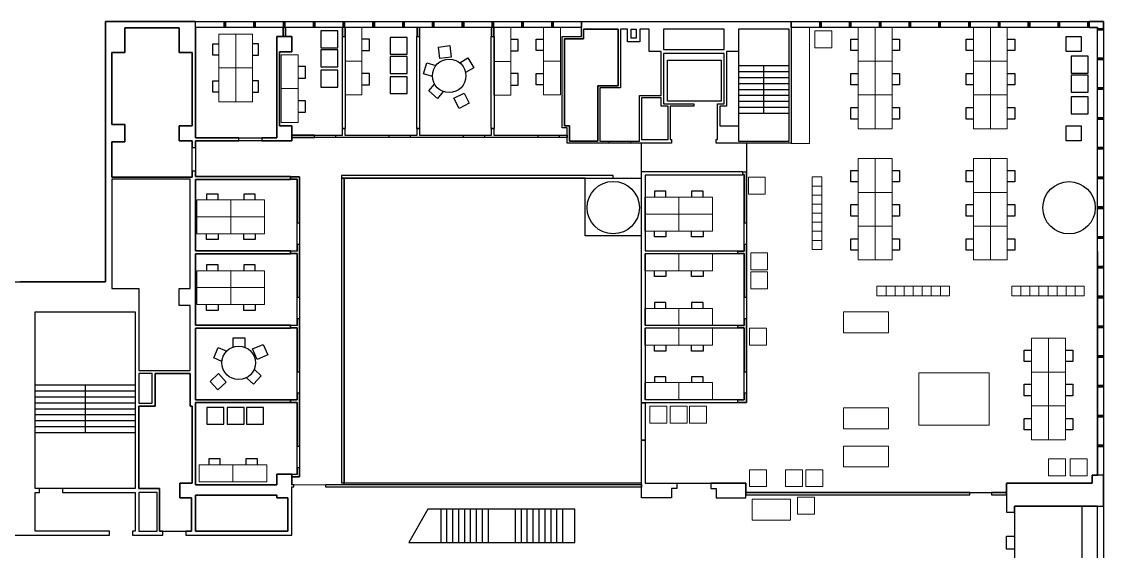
# Model space of a CAD drawing. Header units: centimetres. Extents: x -199 to 9291, y 3836 to 9745.
# Drawn here: x 4863 to 9291, y 7575 to 9745 of the extents above; entities that cross this region are included whole.
import ezdxf

# ---------------------------------------------------------------- set-up
doc = ezdxf.new("R2010")
doc.units = ezdxf.units.CM
doc.header["$MEASUREMENT"] = 0
for name, color, linetype in [('0_Void', 7, 'Continuous'), ('E14-333', 2, 'Continuous'), ('E14-333A', 2, 'Continuous'), ('E14-333B', 2, 'Continuous'), ('E14-374', 2, 'Continuous'), ('E14-374A', 2, 'Continuous'), ('E14-374B', 2, 'Continuous'), ('E14-374H', 2, 'Continuous'), ('E14-374K', 2, 'Continuous'), ('E14-374L', 2, 'Continuous'), ('E14-374N', 2, 'Continuous'), ('Elevators_Secondary', 192, 'Continuous'), ('Floor', 3, 'Continuous'), ('Furniture', 2, 'Continuous'), ('Offices', 1, 'Continuous'), ('Stairs', 5, 'Continuous'), ('Walls', 6, 'Continuous')]:
    doc.layers.add(name, color=color, linetype=linetype)
doc.layers.add('Chair', color=142, linetype='Continuous', true_color=0x2aacd4)

msp = doc.modelspace()

# ---------------------------------------------------------------- linework, layer by layer
at = {"layer": '0_Void'}
for points in [[(5561.4, 9257), (5508.6, 9257), (5508.6, 9317.9), (5561.4, 9317.9), (5561.4, 9617.8), (5508.6, 9617.8), (5508.6, 9719.4), (5285.1, 9719.4), (5285.1, 9617.8), (5232.3, 9617.8), (5232.3, 9322.8), (5285.1, 9322.8), (5285.1, 9252.1), (5232.3, 9252.1), (5232.3, 9108.2), (5561.4, 9108.2), (5561.4, 9132.6), (5561.4, 9228.5)], [(7304.9, 9713.7), (7163.5, 9713.7), (7163.5, 9674.7), (7084.6, 9674.7), (7084.6, 9317.9), (7105, 9317.9), (7105, 9255.3), (7221.2, 9255.3), (7221.2, 9482.1), (7304.9, 9482.1)], [(7391.9, 9441.5), (7481.3, 9441.5), (7481.3, 9622.7), (7431.7, 9622.7), (7431.7, 9713.7), (7393.5, 9713.7), (7393.5, 9661.7), (7342.3, 9661.7), (7342.3, 9713.7), (7313.8, 9713.7), (7313.8, 9473.2), (7230.1, 9473.2), (7230.1, 9255.3), (7265.9, 9255.3), (7356.9, 9255.3), (7391.9, 9255.3)], [(7738.9, 9713.7), (7490.2, 9713.7), (7490.2, 9630), (7738.9, 9630)], [(7508.9, 9398.4), (7481.3, 9398.4), (7481.3, 9432.5), (7400.8, 9432.5), (7400.8, 9261.8), (7508.9, 9261.8)], [(5508.6, 8652.2), (5553.3, 8652.2), (5553.3, 9099.3), (5232.3, 9099.3), (5232.3, 8652.2), (5343.6, 8652.2), (5343.6, 8315.7), (5553.3, 8315.7), (5553.3, 8581.5), (5508.6, 8581.5)], [(7400.8, 8867.3), (7169.7, 8867.3), (7169.7, 9103.3), (6183.2, 9103.3), (6183.2, 7855.7), (7400.8, 7855.7), (7400.8, 8030.4), (7400.8, 8030.4), (7400.8, 8183.2)], [(5397.3, 8303.5), (5343.6, 8303.5), (5343.6, 8181.6), (5397.3, 8181.6)], [(5558.2, 7793.9), (5511.1, 7793.9), (5511.1, 7854.9), (5561.4, 7854.9), (5561.4, 8170.2), (5553.3, 8170.2), (5553.3, 8303.5), (5409.5, 8303.5), (5409.5, 8170.2), (5343.6, 8170.2), (5343.6, 7832.9), (5427.3, 7832.9), (5427.3, 7658.2), (5441.2, 7658.2), (5535.4, 7658.2), (5558.2, 7658.2)], [(5418.4, 7815.9), (5343.6, 7815.9), (5343.6, 7808.5), (5343.6, 7658.2), (5418.4, 7658.2)], [(5952.4, 7793.9), (5907.7, 7793.9), (5907.7, 7805.3), (5575.3, 7805.3), (5575.3, 7658.2), (5952.4, 7658.2)]]:
    msp.add_lwpolyline(points, close=True, dxfattribs=at)
at = {"layer": 'Chair'}
for points in [[(6157.5, 9637.9), (6157.5, 9707.1), (6088.3, 9707.1), (6088.3, 9637.9), (6157.5, 9637.9)], [(6157.5, 9637.9), (6157.5, 9707.1), (6088.3, 9707.1), (6088.3, 9637.9), (6157.5, 9637.9)], [(5646.2, 9607.1), (5646.2, 9654.1), (5670.4, 9654.1)], [(5833.1, 9607.1), (5833.1, 9654.1), (5808.8, 9654.1)], [(6256.1, 9625.7), (6286.4, 9625.7), (6286.4, 9672.7), (6256.1, 9672.7)], [(6441.3, 9611), (6441.3, 9680.2), (6372.1, 9680.2), (6372.1, 9611), (6441.3, 9611)], [(6441.3, 9611), (6441.3, 9680.2), (6372.1, 9680.2), (6372.1, 9611), (6441.3, 9611)], [(6865.7, 9624.6), (6896, 9624.6), (6896, 9671.6), (6865.7, 9671.6)], [(6999.4, 9625.7), (6969.1, 9625.7), (6969.1, 9672.7), (6999.4, 9672.7)], [(8287.1, 9625.7), (8256.8, 9625.7), (8256.8, 9672.7), (8287.1, 9672.7)], [(8425.5, 9672.7), (8455.8, 9672.7), (8455.8, 9625.7)], [(8759.1, 9625.7), (8728.8, 9625.7), (8728.8, 9672.7), (8759.1, 9672.7)], [(8897.5, 9672.7), (8927.8, 9672.7), (8927.8, 9625.7)], [(6157.5, 9559.6), (6157.5, 9628.8), (6088.3, 9628.8), (6088.3, 9559.6), (6157.5, 9559.6)], [(6157.5, 9559.6), (6157.5, 9628.8), (6088.3, 9628.8), (6088.3, 9559.6), (6157.5, 9559.6)], [(6621.4, 9599.7), (6574.8, 9593.7), (6568.8, 9640.3), (6615.4, 9646.3), (6621.4, 9599.7)], [(8455.8, 9625.7), (8425.5, 9625.7)], [(8927.8, 9625.7), (8897.5, 9625.7)], [(5670.4, 9607.1), (5646.2, 9607.1)], [(5808.8, 9607.1), (5833.1, 9607.1)], [(6441.3, 9532.8), (6441.3, 9602), (6372.1, 9602), (6372.1, 9532.8), (6441.3, 9532.8)], [(6441.3, 9532.8), (6441.3, 9602), (6372.1, 9602), (6372.1, 9532.8), (6441.3, 9532.8)], [(6544.5, 9519.9), (6508.6, 9530.4), (6521.8, 9575.6), (6558.9, 9564.7)], [(6656.2, 9576.1), (6689.6, 9596.2), (6713.8, 9555.9), (6680.5, 9535.9)], [(9228.5, 9534.2), (9228.5, 9603.4), (9159.3, 9603.4), (9159.3, 9534.2), (9228.5, 9534.2)], [(5994.4, 9513.2), (6024.7, 9513.2), (6024.7, 9560.2), (5994.4, 9560.2)], [(6157.5, 9476.7), (6157.5, 9546), (6088.3, 9546), (6088.3, 9476.7), (6157.5, 9476.7)], [(6157.5, 9476.7), (6157.5, 9546), (6088.3, 9546), (6088.3, 9476.7), (6157.5, 9476.7)], [(6256.1, 9485.7), (6286.4, 9485.7), (6286.4, 9532.7), (6256.1, 9532.7)], [(6441.3, 9449.9), (6441.3, 9519.1), (6372.1, 9519.1), (6372.1, 9449.9), (6441.3, 9449.9)], [(6441.3, 9449.9), (6441.3, 9519.1), (6372.1, 9519.1), (6372.1, 9449.9), (6441.3, 9449.9)], [(6865.7, 9484.7), (6896, 9484.7), (6896, 9531.7), (6865.7, 9531.7)], [(6999.4, 9485.7), (6969.1, 9485.7), (6969.1, 9532.7), (6999.4, 9532.7)], [(8287.1, 9485.7), (8256.8, 9485.7), (8256.8, 9532.7), (8287.1, 9532.7)], [(8425.5, 9532.7), (8455.8, 9532.7), (8455.8, 9485.7)], [(8759.1, 9485.7), (8728.8, 9485.7), (8728.8, 9532.7), (8759.1, 9532.7)], [(8897.5, 9532.7), (8927.8, 9532.7), (8927.8, 9485.7)], [(9228.5, 9455.7), (9228.5, 9524.9), (9159.3, 9524.9), (9159.3, 9455.7), (9228.5, 9455.7)], [(5646.2, 9455.1), (5646.2, 9502.1), (5670.4, 9502.1)], [(5833.1, 9455.1), (5833.1, 9502.1), (5808.8, 9502.1)], [(6588.7, 9458.4), (6565.2, 9430.3), (6529.2, 9460.5), (6553.2, 9489.1)], [(8455.8, 9485.7), (8425.5, 9485.7)], [(8927.8, 9485.7), (8897.5, 9485.7)], [(5670.4, 9455.1), (5646.2, 9455.1)], [(5808.8, 9455.1), (5833.1, 9455.1)], [(6632.5, 9431.2), (6674.6, 9452.1), (6695.5, 9410), (6653.4, 9389.1), (6632.5, 9431.2)], [(9228.5, 9367.3), (9228.5, 9436.5), (9159.3, 9436.5), (9159.3, 9367.3), (9228.5, 9367.3)], [(5994.4, 9373.3), (6024.7, 9373.3), (6024.7, 9420.3), (5994.4, 9420.3)], [(8287.1, 9345.8), (8256.8, 9345.8), (8256.8, 9392.8), (8287.1, 9392.8)], [(8425.5, 9392.8), (8455.8, 9392.8), (8455.8, 9345.8)], [(8759.1, 9345.8), (8728.8, 9345.8), (8728.8, 9392.8), (8759.1, 9392.8)], [(8897.5, 9392.8), (8927.8, 9392.8), (8927.8, 9345.8)], [(8455.8, 9345.8), (8425.5, 9345.8)], [(8927.8, 9345.8), (8897.5, 9345.8)], [(8287.1, 9088.3), (8256.8, 9088.3), (8256.8, 9135.3), (8287.1, 9135.3)], [(8425.5, 9135.3), (8455.8, 9135.3), (8455.8, 9088.3)], [(8759.1, 9088.3), (8728.8, 9088.3), (8728.8, 9135.3), (8759.1, 9135.3)], [(8897.5, 9135.3), (8927.8, 9135.3), (8927.8, 9088.3)], [(8455.8, 9088.3), (8425.5, 9088.3)], [(8927.8, 9088.3), (8897.5, 9088.3)], [(5667.1, 9038.6), (5620.1, 9038.6), (5620.1, 9014.3)], [(5667.1, 9014.3), (5667.1, 9038.6)], [(5819, 9038.6), (5772, 9038.6), (5772, 9014.3)], [(5819, 9014.3), (5819, 9038.6)], [(7500.3, 9049.8), (7453.3, 9049.8), (7453.3, 9025.6)], [(7500.3, 9025.6), (7500.3, 9049.8)], [(7652.3, 9049.8), (7605.3, 9049.8), (7605.3, 9025.6)], [(7652.3, 9025.6), (7652.3, 9049.8)], [(8287.1, 8948.4), (8256.8, 8948.4), (8256.8, 8995.4), (8287.1, 8995.4)], [(8425.5, 8995.4), (8455.8, 8995.4), (8455.8, 8948.4)], [(8759.1, 8948.4), (8728.8, 8948.4), (8728.8, 8995.4), (8759.1, 8995.4)], [(8897.5, 8995.4), (8927.8, 8995.4), (8927.8, 8948.4)], [(8455.8, 8948.4), (8425.5, 8948.4)], [(8927.8, 8948.4), (8897.5, 8948.4)], [(5667.1, 8851.7), (5620.1, 8851.7), (5620.1, 8875.9)], [(5667.1, 8875.9), (5667.1, 8851.7)], [(5819, 8851.7), (5772, 8851.7), (5772, 8875.9)], [(5819, 8875.9), (5819, 8851.7)], [(7500.3, 8862.9), (7453.3, 8862.9), (7453.3, 8887.1)], [(7500.3, 8887.1), (7500.3, 8862.9)], [(7652.3, 8862.9), (7605.3, 8862.9), (7605.3, 8887.1)], [(7652.3, 8887.1), (7652.3, 8862.9)], [(8287.1, 8808.4), (8256.8, 8808.4), (8256.8, 8855.4), (8287.1, 8855.4)], [(8425.5, 8855.4), (8455.8, 8855.4), (8455.8, 8808.4)], [(8759.1, 8808.4), (8728.8, 8808.4), (8728.8, 8855.4), (8759.1, 8855.4)], [(8897.5, 8855.4), (8927.8, 8855.4), (8927.8, 8808.4)], [(8455.8, 8808.4), (8425.5, 8808.4)], [(8927.8, 8808.4), (8897.5, 8808.4)], [(5667.1, 8748.9), (5620.1, 8748.9), (5620.1, 8724.6)], [(5667.1, 8724.6), (5667.1, 8748.9)], [(5819, 8748.9), (5772, 8748.9), (5772, 8724.6)], [(5819, 8724.6), (5819, 8748.9)], [(7500.3, 8700.2), (7453.3, 8700.2), (7453.3, 8724.4)], [(7500.3, 8724.4), (7500.3, 8700.2)], [(7652.3, 8700.2), (7605.3, 8700.2), (7605.3, 8724.4)], [(7652.3, 8724.4), (7652.3, 8700.2)], [(7500.3, 8594.5), (7453.3, 8594.5), (7453.3, 8570.3)], [(7500.3, 8570.3), (7500.3, 8594.5)], [(7652.3, 8594.5), (7605.3, 8594.5), (7605.3, 8570.3)], [(7652.3, 8570.3), (7652.3, 8594.5)], [(5667.1, 8562), (5620.1, 8562), (5620.1, 8586.2)], [(5667.1, 8586.2), (5667.1, 8562)], [(5819, 8562), (5772, 8562), (5772, 8586.2)], [(5819, 8586.2), (5819, 8562)], [(5729.6, 8412.3), (5729.6, 8449.8), (5776.6, 8449.7), (5776.6, 8411.1)], [(5827.7, 8360.9), (5808.8, 8403.9), (5851.9, 8422.8), (5870.7, 8379.7), (5827.7, 8360.9)], [(7500.3, 8395.4), (7453.3, 8395.4), (7453.3, 8419.6)], [(7500.3, 8419.6), (7500.3, 8395.4)], [(7652.3, 8395.4), (7605.3, 8395.4), (7605.3, 8419.6)], [(7652.3, 8419.6), (7652.3, 8395.4)], [(5682.9, 8352.7), (5649.4, 8367.4), (5668.3, 8410.4), (5702.5, 8395.4)], [(8996.8, 8352.3), (8966.5, 8352.3), (8966.5, 8399.3), (8996.8, 8399.3)], [(9135.2, 8399.3), (9165.5, 8399.3), (9165.5, 8352.3)], [(9165.5, 8352.3), (9135.2, 8352.3)], [(5669.1, 8303), (5700.9, 8268.4), (5666.3, 8236.6), (5634.5, 8271.2), (5669.1, 8303)], [(5814.8, 8320.9), (5843.4, 8294.5), (5811.6, 8259.9), (5783, 8286.3)], [(7500.3, 8290.5), (7453.3, 8290.5), (7453.3, 8266.3)], [(7500.3, 8266.3), (7500.3, 8290.5)], [(7652.3, 8290.5), (7605.3, 8290.5), (7605.3, 8266.3)], [(7652.3, 8266.3), (7652.3, 8290.5)], [(8996.8, 8212.4), (8966.5, 8212.4), (8966.5, 8259.4), (8996.8, 8259.4)], [(9135.2, 8259.4), (9165.5, 8259.4), (9165.5, 8212.4)], [(9165.5, 8212.4), (9135.2, 8212.4)], [(5690.6, 8095.4), (5690.6, 8164.6), (5621.4, 8164.6), (5621.4, 8095.4), (5690.6, 8095.4)], [(5774.1, 8095.4), (5774.1, 8164.6), (5704.9, 8164.6), (5704.9, 8095.4), (5774.1, 8095.4)], [(5852.8, 8095.4), (5852.8, 8164.6), (5783.6, 8164.6), (5783.6, 8095.4), (5852.8, 8095.4)], [(8996.8, 8072.5), (8966.5, 8072.5), (8966.5, 8119.5), (8996.8, 8119.5)], [(9135.2, 8119.5), (9165.5, 8119.5), (9165.5, 8072.5)], [(9165.5, 8072.5), (9135.2, 8072.5)], [(5676.1, 7953.6), (5629.1, 7953.6), (5629.1, 7929.3)], [(5676.1, 7929.3), (5676.1, 7953.6)], [(5828, 7953.6), (5781, 7953.6), (5781, 7929.3)], [(5828, 7929.3), (5828, 7953.6)]]:
    msp.add_lwpolyline(points, dxfattribs=at)
at = {"layer": 'E14-333'}
msp.add_lwpolyline([(7415.4, 7854.9), (7827.5, 7854.9), (7827.5, 7816.3), (8894.7, 7816.3), (8894.7, 7854.9), (9245.1, 7854.9), (9245.1, 7887.4), (9267.8, 7887.4), (9267, 9721.1), (8012.9, 9721.1), (8012.9, 9246.4), (7829.6, 9246.4), (7829.6, 8185.3), (7792.6, 8185.3), (7792.6, 8183.2), (7415.4, 8183.2)], close=True, dxfattribs=at)
at = {"layer": 'E14-333A'}
msp.add_lwpolyline([(7819.8, 8490.1), (7792.6, 8490.1), (7792.6, 8488.9), (7415.4, 8488.9), (7415.4, 8197.1), (7792.6, 8197.1), (7792.6, 8195), (7819.8, 8195), (7819.8, 8222.3)], close=True, dxfattribs=at)
at = {"layer": 'E14-333B'}
msp.add_lwpolyline([(7819.8, 8794.9), (7792.6, 8794.9), (7792.6, 8793.7), (7415.4, 8793.7), (7415.4, 8501), (7792.6, 8501), (7792.6, 8499.8), (7819.8, 8499.8)], close=True, dxfattribs=at)
at = {"layer": 'E14-374'}
msp.add_lwpolyline([(5575.3, 9257), (5575.3, 9110.6), (5963.8, 9110.6), (5963.8, 9109.4), (6000.8, 9109.5), (6000.8, 7880.5), (5968.7, 7880.5), (5968.7, 7847.6), (6108.5, 7848.3), (6183.2, 7848.3), (6183.2, 9103.3), (7400.8, 9103.3), (7400.8, 9131), (7400.8, 9246.4), (7096, 9246.4), (7096, 9270.4), (5968.7, 9270.4), (5968.7, 9257)], close=True, dxfattribs=at)
at = {"layer": 'E14-374A'}
msp.add_lwpolyline([(5991, 8185.3), (5963.8, 8185.3), (5963.8, 8185.3), (5963.8, 8184.1), (5575.3, 8184.1), (5575.3, 7847.6), (5907.7, 7847.6), (5907.7, 7890.6), (5968.7, 7890.6), (5991, 7890.2), (5991, 7917.5)], close=True, dxfattribs=at)
at = {"layer": 'E14-374B'}
msp.add_lwpolyline([(5991, 8490.1), (5963.8, 8490.1), (5963.8, 8488.9), (5575.3, 8488.9), (5575.3, 8196.2), (5963.8, 8196.2), (5991, 8195), (5991, 8310.9), (5991, 8310.9)], close=True, dxfattribs=at)
at = {"layer": 'E14-374H'}
msp.add_lwpolyline([(6175.9, 9683.7), (6177.1, 9683.7), (6177.1, 9721.1), (6062.9, 9721.1), (6062.9, 9721.1), (6057.3, 9721.1), (6057.3, 9721.1), (5943.1, 9721.1), (5943.1, 9683.7), (5968.7, 9683.7), (5968.7, 9620.3), (5919.1, 9620.3), (5919.1, 9317.9), (5968.7, 9317.9), (5968.7, 9280.1), (6061.3, 9280.1), (6176.7, 9280.1), (6176.7, 9307.3), (6175.9, 9307.3)], close=True, dxfattribs=at)
at = {"layer": 'E14-374K'}
msp.add_lwpolyline([(6480.7, 9683.7), (6481.9, 9683.7), (6481.9, 9721.1), (6428.7, 9721.1), (6428.7, 9721.1), (6423, 9721.1), (6423, 9721.1), (6306.8, 9721.1), (6306.8, 9721.1), (6301.1, 9721.1), (6301.1, 9721.1), (6186.9, 9721.1), (6186.9, 9683.7), (6187.3, 9683.7), (6187.3, 9307.3), (6186.5, 9307.3), (6186.5, 9280.1), (6481.5, 9280.1), (6481.5, 9307.3), (6480.7, 9307.3)], close=True, dxfattribs=at)
at = {"layer": 'E14-374L'}
msp.add_lwpolyline([(6785.5, 9683.7), (6786.7, 9683.7), (6786.7, 9721.1), (6672.5, 9721.1), (6672.5, 9721.1), (6666.9, 9721.1), (6666.9, 9721.1), (6550.6, 9721.1), (6550.6, 9721.1), (6544.9, 9721.1), (6544.9, 9721.1), (6491.7, 9721.1), (6491.7, 9683.7), (6492.1, 9683.7), (6492.1, 9307.3), (6491.3, 9307.3), (6491.3, 9280.1), (6786.3, 9280.1), (6786.3, 9307.3), (6785.5, 9307.3)], close=True, dxfattribs=at)
at = {"layer": 'E14-374N'}
msp.add_lwpolyline([(7075.7, 9683.7), (7154.5, 9683.7), (7154.5, 9721.1), (7038.3, 9721.1), (7038.3, 9721.1), (7032.6, 9721.1), (7032.6, 9721.1), (6916.4, 9721.1), (6916.4, 9721.1), (6910.7, 9721.1), (6910.7, 9721.1), (6796.5, 9721.1), (6796.5, 9683.7), (6796.9, 9683.7), (6796.9, 9307.3), (6796.1, 9307.3), (6796.1, 9280.1), (7096, 9280.1), (7096, 9309), (7075.7, 9309)], close=True, dxfattribs=at)
at = {"layer": 'Elevators_Secondary'}
msp.add_lwpolyline([(7507.1, 9587.2), (7725.9, 9587.2), (7725.9, 9418.8), (7507.1, 9418.8)], close=True, dxfattribs=at)
at = {"layer": 'Floor'}
msp.add_lwpolyline([(-198.9, 8836.7), (4799.9, 8836.7), (4799.9, 8679.1), (5206.3, 8679.1), (5206.3, 9744.6), (9290.6, 9744.6), (9290.6, 3953.4), (5206.3, 3953.4), (5206.3, 4348.5), (4799.9, 4348.5), (4799.9, 3836.4), (-198.9, 3836.4)], close=True, dxfattribs=at)
at = {"layer": 'Furniture', "lineweight": 5}
for points in [[(6186.9, 9721.1), (6256.1, 9721.1), (6256.1, 9582.6), (6186.9, 9582.6), (6186.9, 9721.1)], [(6186.9, 9721.1), (6256.1, 9721.1), (6256.1, 9582.6), (6186.9, 9582.6), (6186.9, 9721.1)], [(6796.5, 9720), (6865.7, 9720), (6865.7, 9581.6), (6796.5, 9581.6), (6796.5, 9720)], [(6796.5, 9720), (6865.7, 9720), (6865.7, 9581.6), (6796.5, 9581.6), (6796.5, 9720)], [(7068.6, 9721.1), (6999.4, 9721.1), (6999.4, 9582.6), (7068.6, 9582.6), (7068.6, 9721.1)], [(7068.6, 9721.1), (6999.4, 9721.1), (6999.4, 9582.6), (7068.6, 9582.6), (7068.6, 9721.1)], [(8179.1, 9637.7), (8179.1, 9706.9), (8109.9, 9706.9), (8109.9, 9637.7), (8179.1, 9637.7)], [(8356.3, 9721.1), (8287.1, 9721.1), (8287.1, 9582.6), (8356.3, 9582.6), (8356.3, 9721.1)], [(8356.3, 9721.1), (8287.1, 9721.1), (8287.1, 9582.6), (8356.3, 9582.6), (8356.3, 9721.1)], [(8425.5, 9721.1), (8356.3, 9721.1), (8356.3, 9582.6), (8425.5, 9582.6), (8425.5, 9721.1)], [(8425.5, 9721.1), (8356.3, 9721.1), (8356.3, 9582.6), (8425.5, 9582.6), (8425.5, 9721.1)], [(8828.3, 9721.1), (8759.1, 9721.1), (8759.1, 9582.6), (8828.3, 9582.6), (8828.3, 9721.1)], [(8828.3, 9721.1), (8759.1, 9721.1), (8759.1, 9582.6), (8828.3, 9582.6), (8828.3, 9721.1)], [(8897.5, 9721.1), (8828.3, 9721.1), (8828.3, 9582.6), (8897.5, 9582.6), (8897.5, 9721.1)], [(8897.5, 9721.1), (8828.3, 9721.1), (8828.3, 9582.6), (8897.5, 9582.6), (8897.5, 9721.1)], [(5670.4, 9555), (5739.6, 9555), (5739.6, 9693.4), (5670.4, 9693.4), (5670.4, 9555)], [(5670.4, 9555), (5739.6, 9555), (5739.6, 9693.4), (5670.4, 9693.4), (5670.4, 9555)], [(5808.8, 9555), (5739.6, 9555), (5739.6, 9693.4), (5808.8, 9693.4), (5808.8, 9555)], [(5808.8, 9555), (5739.6, 9555), (5739.6, 9693.4), (5808.8, 9693.4), (5808.8, 9555)], [(5925.2, 9608.6), (5994.4, 9608.6), (5994.4, 9470.2), (5925.2, 9470.2), (5925.2, 9608.6)], [(5925.2, 9608.6), (5994.4, 9608.6), (5994.4, 9470.2), (5925.2, 9470.2), (5925.2, 9608.6)], [(6186.9, 9582.6), (6256.1, 9582.6), (6256.1, 9444.2), (6186.9, 9444.2), (6186.9, 9582.6)], [(6186.9, 9582.6), (6256.1, 9582.6), (6256.1, 9444.2), (6186.9, 9444.2), (6186.9, 9582.6)], [(6796.5, 9581.6), (6865.7, 9581.6), (6865.7, 9443.2), (6796.5, 9443.2), (6796.5, 9581.6)], [(6796.5, 9581.6), (6865.7, 9581.6), (6865.7, 9443.2), (6796.5, 9443.2), (6796.5, 9581.6)], [(7068.6, 9582.6), (6999.4, 9582.6), (6999.4, 9444.2), (7068.6, 9444.2), (7068.6, 9582.6)], [(7068.6, 9582.6), (6999.4, 9582.6), (6999.4, 9444.2), (7068.6, 9444.2), (7068.6, 9582.6)], [(8356.3, 9582.6), (8287.1, 9582.6), (8287.1, 9444.2), (8356.3, 9444.2), (8356.3, 9582.6)], [(8356.3, 9582.6), (8287.1, 9582.6), (8287.1, 9444.2), (8356.3, 9444.2), (8356.3, 9582.6)], [(8425.5, 9582.6), (8356.3, 9582.6), (8356.3, 9444.2), (8425.5, 9444.2), (8425.5, 9582.6)], [(8425.5, 9582.6), (8356.3, 9582.6), (8356.3, 9444.2), (8425.5, 9444.2), (8425.5, 9582.6)], [(8828.3, 9582.6), (8759.1, 9582.6), (8759.1, 9444.2), (8828.3, 9444.2), (8828.3, 9582.6)], [(8828.3, 9582.6), (8759.1, 9582.6), (8759.1, 9444.2), (8828.3, 9444.2), (8828.3, 9582.6)], [(8897.5, 9582.6), (8828.3, 9582.6), (8828.3, 9444.2), (8897.5, 9444.2), (8897.5, 9582.6)], [(8897.5, 9582.6), (8828.3, 9582.6), (8828.3, 9444.2), (8897.5, 9444.2), (8897.5, 9582.6)], [(5670.4, 9416.6), (5739.6, 9416.6), (5739.6, 9555), (5670.4, 9555), (5670.4, 9416.6)], [(5670.4, 9416.6), (5739.6, 9416.6), (5739.6, 9555), (5670.4, 9555), (5670.4, 9416.6)], [(5808.8, 9416.6), (5739.6, 9416.6), (5739.6, 9555), (5808.8, 9555), (5808.8, 9416.6)], [(5808.8, 9416.6), (5739.6, 9416.6), (5739.6, 9555), (5808.8, 9555), (5808.8, 9416.6)], [(5925.2, 9470.2), (5994.4, 9470.2), (5994.4, 9331.8), (5925.2, 9331.8), (5925.2, 9470.2)], [(5925.2, 9470.2), (5994.4, 9470.2), (5994.4, 9331.8), (5925.2, 9331.8), (5925.2, 9470.2)], [(8356.3, 9444.2), (8287.1, 9444.2), (8287.1, 9305.8), (8356.3, 9305.8), (8356.3, 9444.2)], [(8356.3, 9444.2), (8287.1, 9444.2), (8287.1, 9305.8), (8356.3, 9305.8), (8356.3, 9444.2)], [(8425.5, 9444.2), (8356.3, 9444.2), (8356.3, 9305.8), (8425.5, 9305.8), (8425.5, 9444.2)], [(8425.5, 9444.2), (8356.3, 9444.2), (8356.3, 9305.8), (8425.5, 9305.8), (8425.5, 9444.2)], [(8828.3, 9444.2), (8759.1, 9444.2), (8759.1, 9305.8), (8828.3, 9305.8), (8828.3, 9444.2)], [(8828.3, 9444.2), (8759.1, 9444.2), (8759.1, 9305.8), (8828.3, 9305.8), (8828.3, 9444.2)], [(8897.5, 9444.2), (8828.3, 9444.2), (8828.3, 9305.8), (8897.5, 9305.8), (8897.5, 9444.2)], [(8897.5, 9444.2), (8828.3, 9444.2), (8828.3, 9305.8), (8897.5, 9305.8), (8897.5, 9444.2)], [(8356.3, 9183.7), (8287.1, 9183.7), (8287.1, 9045.3), (8356.3, 9045.3), (8356.3, 9183.7)], [(8356.3, 9183.7), (8287.1, 9183.7), (8287.1, 9045.3), (8356.3, 9045.3), (8356.3, 9183.7)], [(8425.5, 9183.7), (8356.3, 9183.7), (8356.3, 9045.3), (8425.5, 9045.3), (8425.5, 9183.7)], [(8425.5, 9183.7), (8356.3, 9183.7), (8356.3, 9045.3), (8425.5, 9045.3), (8425.5, 9183.7)], [(8828.3, 9183.7), (8759.1, 9183.7), (8759.1, 9045.3), (8828.3, 9045.3), (8828.3, 9183.7)], [(8828.3, 9183.7), (8759.1, 9183.7), (8759.1, 9045.3), (8828.3, 9045.3), (8828.3, 9183.7)], [(8897.5, 9183.7), (8828.3, 9183.7), (8828.3, 9045.3), (8897.5, 9045.3), (8897.5, 9183.7)], [(8897.5, 9183.7), (8828.3, 9183.7), (8828.3, 9045.3), (8897.5, 9045.3), (8897.5, 9183.7)], [(7906.7, 9038.3), (7906.7, 9107.5), (7837.5, 9107.5), (7837.5, 9038.3), (7906.7, 9038.3)], [(8098.6, 9071.2), (8138.2, 9071.2)], [(8098.6, 9034.1), (8138.2, 9034.1)], [(8356.3, 9045.3), (8287.1, 9045.3), (8287.1, 8906.9), (8356.3, 8906.9), (8356.3, 9045.3)], [(8356.3, 9045.3), (8287.1, 9045.3), (8287.1, 8906.9), (8356.3, 8906.9), (8356.3, 9045.3)], [(8425.5, 9045.3), (8356.3, 9045.3), (8356.3, 8906.9), (8425.5, 8906.9), (8425.5, 9045.3)], [(8425.5, 9045.3), (8356.3, 9045.3), (8356.3, 8906.9), (8425.5, 8906.9), (8425.5, 9045.3)], [(8828.3, 9045.3), (8759.1, 9045.3), (8759.1, 8906.9), (8828.3, 8906.9), (8828.3, 9045.3)], [(8828.3, 9045.3), (8759.1, 9045.3), (8759.1, 8906.9), (8828.3, 8906.9), (8828.3, 9045.3)], [(8897.5, 9045.3), (8828.3, 9045.3), (8828.3, 8906.9), (8897.5, 8906.9), (8897.5, 9045.3)], [(8897.5, 9045.3), (8828.3, 9045.3), (8828.3, 8906.9), (8897.5, 8906.9), (8897.5, 9045.3)], [(5719.2, 9014.3), (5719.2, 8945.1), (5580.7, 8945.1), (5580.7, 9014.3), (5719.2, 9014.3)], [(5719.2, 9014.3), (5719.2, 8945.1), (5580.7, 8945.1), (5580.7, 9014.3), (5719.2, 9014.3)], [(5857.6, 9014.3), (5857.6, 8945.1), (5719.2, 8945.1), (5719.2, 9014.3), (5857.6, 9014.3)], [(5857.6, 9014.3), (5857.6, 8945.1), (5719.2, 8945.1), (5719.2, 9014.3), (5857.6, 9014.3)], [(7552.4, 9025.6), (7552.4, 8956.4), (7414, 8956.4), (7414, 9025.6), (7552.4, 9025.6)], [(7552.4, 9025.6), (7552.4, 8956.4), (7414, 8956.4), (7414, 9025.6), (7552.4, 9025.6)], [(7690.8, 9025.6), (7690.8, 8956.4), (7552.4, 8956.4), (7552.4, 9025.6), (7690.8, 9025.6)], [(7690.8, 9025.6), (7690.8, 8956.4), (7552.4, 8956.4), (7552.4, 9025.6), (7690.8, 9025.6)], [(8098.6, 8997), (8138.2, 8997)], [(5719.2, 8875.9), (5719.2, 8945.1), (5580.7, 8945.1), (5580.7, 8875.9), (5719.2, 8875.9)], [(5719.2, 8875.9), (5719.2, 8945.1), (5580.7, 8945.1), (5580.7, 8875.9), (5719.2, 8875.9)], [(5857.6, 8875.9), (5857.6, 8945.1), (5719.2, 8945.1), (5719.2, 8875.9), (5857.6, 8875.9)], [(5857.6, 8875.9), (5857.6, 8945.1), (5719.2, 8945.1), (5719.2, 8875.9), (5857.6, 8875.9)], [(7552.4, 8887.1), (7552.4, 8956.4), (7414, 8956.4), (7414, 8887.1), (7552.4, 8887.1)], [(7552.4, 8887.1), (7552.4, 8956.4), (7414, 8956.4), (7414, 8887.1), (7552.4, 8887.1)], [(7690.8, 8887.1), (7690.8, 8956.4), (7552.4, 8956.4), (7552.4, 8887.1), (7690.8, 8887.1)], [(7690.8, 8887.1), (7690.8, 8956.4), (7552.4, 8956.4), (7552.4, 8887.1), (7690.8, 8887.1)], [(8098.6, 8922.9), (8138.2, 8922.9)], [(8356.3, 8906.9), (8287.1, 8906.9), (8287.1, 8768.5), (8356.3, 8768.5), (8356.3, 8906.9)], [(8356.3, 8906.9), (8287.1, 8906.9), (8287.1, 8768.5), (8356.3, 8768.5), (8356.3, 8906.9)], [(8425.5, 8906.9), (8356.3, 8906.9), (8356.3, 8768.5), (8425.5, 8768.5), (8425.5, 8906.9)], [(8425.5, 8906.9), (8356.3, 8906.9), (8356.3, 8768.5), (8425.5, 8768.5), (8425.5, 8906.9)], [(8828.3, 8906.9), (8759.1, 8906.9), (8759.1, 8768.5), (8828.3, 8768.5), (8828.3, 8906.9)], [(8828.3, 8906.9), (8759.1, 8906.9), (8759.1, 8768.5), (8828.3, 8768.5), (8828.3, 8906.9)], [(8897.5, 8906.9), (8828.3, 8906.9), (8828.3, 8768.5), (8897.5, 8768.5), (8897.5, 8906.9)], [(8897.5, 8906.9), (8828.3, 8906.9), (8828.3, 8768.5), (8897.5, 8768.5), (8897.5, 8906.9)], [(8098.6, 8885.8), (8138.2, 8885.8)], [(8098.6, 8848.7), (8138.2, 8848.7)], [(7552.4, 8724.4), (7552.4, 8793.7), (7414, 8793.7), (7414, 8724.4), (7552.4, 8724.4)], [(7552.4, 8724.4), (7552.4, 8793.7), (7414, 8793.7), (7414, 8724.4), (7552.4, 8724.4)], [(7690.8, 8724.4), (7690.8, 8793.7), (7552.4, 8793.7), (7552.4, 8724.4), (7690.8, 8724.4)], [(7690.8, 8724.4), (7690.8, 8793.7), (7552.4, 8793.7), (7552.4, 8724.4), (7690.8, 8724.4)], [(7916.5, 8728.6), (7916.5, 8797.8), (7847.3, 8797.8), (7847.3, 8728.6), (7916.5, 8728.6)], [(7916.5, 8728.6), (7916.5, 8797.8), (7847.3, 8797.8), (7847.3, 8728.6), (7916.5, 8728.6)], [(5719.2, 8724.6), (5719.2, 8655.4), (5580.7, 8655.4), (5580.7, 8724.6), (5719.2, 8724.6)], [(5719.2, 8724.6), (5719.2, 8655.4), (5580.7, 8655.4), (5580.7, 8724.6), (5719.2, 8724.6)], [(5857.6, 8724.6), (5857.6, 8655.4), (5719.2, 8655.4), (5719.2, 8724.6), (5857.6, 8724.6)], [(5857.6, 8724.6), (5857.6, 8655.4), (5719.2, 8655.4), (5719.2, 8724.6), (5857.6, 8724.6)], [(7916.5, 8650.3), (7916.5, 8719.5), (7847.3, 8719.5), (7847.3, 8650.3), (7916.5, 8650.3)], [(5719.2, 8586.2), (5719.2, 8655.4), (5580.7, 8655.4), (5580.7, 8586.2), (5719.2, 8586.2)], [(5719.2, 8586.2), (5719.2, 8655.4), (5580.7, 8655.4), (5580.7, 8586.2), (5719.2, 8586.2)], [(5857.6, 8586.2), (5857.6, 8655.4), (5719.2, 8655.4), (5719.2, 8586.2), (5857.6, 8586.2)], [(5857.6, 8586.2), (5857.6, 8655.4), (5719.2, 8655.4), (5719.2, 8586.2), (5857.6, 8586.2)], [(8401.1, 8622.2), (8401.1, 8661.7)], [(8438.2, 8622.2), (8438.2, 8661.7)], [(8475.2, 8622.2), (8475.2, 8661.7)], [(8549.4, 8622.2), (8549.4, 8661.7)], [(8586.4, 8622.2), (8586.4, 8661.7)], [(8623.5, 8622.2), (8623.5, 8661.7)], [(8952.9, 8622.2), (8952.9, 8661.7)], [(8990, 8622.2), (8990, 8661.7)], [(9027.1, 8622.2), (9027.1, 8661.7)], [(9101.2, 8622.2), (9101.2, 8661.7)], [(9138.3, 8622.2), (9138.3, 8661.7)], [(9175.4, 8622.2), (9175.4, 8661.7)], [(7552.4, 8570.3), (7552.4, 8501), (7414, 8501), (7414, 8570.3), (7552.4, 8570.3)], [(7552.4, 8570.3), (7552.4, 8501), (7414, 8501), (7414, 8570.3), (7552.4, 8570.3)], [(7690.8, 8570.3), (7690.8, 8501), (7552.4, 8501), (7552.4, 8570.3), (7690.8, 8570.3)], [(7690.8, 8570.3), (7690.8, 8501), (7552.4, 8501), (7552.4, 8570.3), (7690.8, 8570.3)], [(7552.4, 8419.6), (7552.4, 8488.9), (7414, 8488.9), (7414, 8419.6), (7552.4, 8419.6)], [(7552.4, 8419.6), (7552.4, 8488.9), (7414, 8488.9), (7414, 8419.6), (7552.4, 8419.6)], [(7690.8, 8419.6), (7690.8, 8488.9), (7552.4, 8488.9), (7552.4, 8419.6), (7690.8, 8419.6)], [(7690.8, 8419.6), (7690.8, 8488.9), (7552.4, 8488.9), (7552.4, 8419.6), (7690.8, 8419.6)], [(7911.6, 8420.1), (7911.6, 8489.3), (7842.4, 8489.3), (7842.4, 8420.1), (7911.6, 8420.1)], [(7911.6, 8420.1), (7911.6, 8489.3), (7842.4, 8489.3), (7842.4, 8420.1), (7911.6, 8420.1)], [(9066, 8447.7), (8996.8, 8447.7), (8996.8, 8309.3), (9066, 8309.3), (9066, 8447.7)], [(9066, 8447.7), (8996.8, 8447.7), (8996.8, 8309.3), (9066, 8309.3), (9066, 8447.7)], [(9135.2, 8447.7), (9066, 8447.7), (9066, 8309.3), (9135.2, 8309.3), (9135.2, 8447.7)], [(9135.2, 8447.7), (9066, 8447.7), (9066, 8309.3), (9135.2, 8309.3), (9135.2, 8447.7)], [(9066, 8309.3), (8996.8, 8309.3), (8996.8, 8170.9), (9066, 8170.9), (9066, 8309.3)], [(9066, 8309.3), (8996.8, 8309.3), (8996.8, 8170.9), (9066, 8170.9), (9066, 8309.3)], [(9135.2, 8309.3), (9066, 8309.3), (9066, 8170.9), (9135.2, 8170.9), (9135.2, 8309.3)], [(9135.2, 8309.3), (9066, 8309.3), (9066, 8170.9), (9135.2, 8170.9), (9135.2, 8309.3)], [(7552.4, 8266.3), (7552.4, 8197.1), (7414, 8197.1), (7414, 8266.3), (7552.4, 8266.3)], [(7552.4, 8266.3), (7552.4, 8197.1), (7414, 8197.1), (7414, 8266.3), (7552.4, 8266.3)], [(7690.8, 8266.3), (7690.8, 8197.1), (7552.4, 8197.1), (7552.4, 8266.3), (7690.8, 8266.3)], [(7690.8, 8266.3), (7690.8, 8197.1), (7552.4, 8197.1), (7552.4, 8266.3), (7690.8, 8266.3)], [(7503.8, 8100.3), (7503.8, 8169.6), (7434.6, 8169.6), (7434.6, 8100.3), (7503.8, 8100.3)], [(7587.3, 8100.3), (7587.3, 8169.6), (7518.1, 8169.6), (7518.1, 8100.3), (7587.3, 8100.3)], [(7665.9, 8100.3), (7665.9, 8169.6), (7596.7, 8169.6), (7596.7, 8100.3), (7665.9, 8100.3)], [(9066, 8170.9), (8996.8, 8170.9), (8996.8, 8032.5), (9066, 8032.5), (9066, 8170.9)], [(9066, 8170.9), (8996.8, 8170.9), (8996.8, 8032.5), (9066, 8032.5), (9066, 8170.9)], [(9135.2, 8170.9), (9066, 8170.9), (9066, 8032.5), (9135.2, 8032.5), (9135.2, 8170.9)], [(9135.2, 8170.9), (9066, 8170.9), (9066, 8032.5), (9135.2, 8032.5), (9135.2, 8170.9)], [(5728.2, 7929.3), (5728.2, 7860.1), (5589.7, 7860.1), (5589.7, 7929.3), (5728.2, 7929.3)], [(5728.2, 7929.3), (5728.2, 7860.1), (5589.7, 7860.1), (5589.7, 7929.3), (5728.2, 7929.3)], [(5866.6, 7929.3), (5866.6, 7860.1), (5728.2, 7860.1), (5728.2, 7929.3), (5866.6, 7929.3)], [(5866.6, 7929.3), (5866.6, 7860.1), (5728.2, 7860.1), (5728.2, 7929.3), (5866.6, 7929.3)], [(9135.2, 7884.3), (9135.2, 7953.5), (9066, 7953.5), (9066, 7884.3), (9135.2, 7884.3)], [(9223.6, 7884.3), (9223.6, 7953.5), (9154.4, 7953.5), (9154.4, 7884.3), (9223.6, 7884.3)], [(7911.6, 7840.1), (7911.6, 7909.3), (7842.4, 7909.3), (7842.4, 7840.1), (7911.6, 7840.1)], [(8059, 7840.1), (8059, 7909.3), (7989.8, 7909.3), (7989.8, 7840.1), (8059, 7840.1)], [(8142.6, 7840.1), (8142.6, 7909.3), (8073.4, 7909.3), (8073.4, 7840.1), (8142.6, 7840.1)], [(8108.2, 7727.1), (8108.2, 7796.4), (8039, 7796.4), (8039, 7727.1), (8108.2, 7727.1)]]:
    msp.add_lwpolyline(points, dxfattribs=at)
for points in [[(8012.9, 9721.1), (8087.3, 9721.1), (8087.3, 9244.8), (8012.9, 9244.8)], [(8425.5, 9721.1), (8287.1, 9721.1), (8287.1, 9305.8), (8425.5, 9305.8)], [(8897.5, 9721.1), (8759.1, 9721.1), (8759.1, 9305.8), (8897.5, 9305.8)], [(8425.5, 9183.7), (8287.1, 9183.7), (8287.1, 8768.5), (8425.5, 8768.5)], [(8897.5, 9183.7), (8759.1, 9183.7), (8759.1, 8768.5), (8897.5, 8768.5)], [(8227.6, 8555.6), (8410.7, 8555.6), (8410.7, 8469.9), (8227.6, 8469.9)], [(9135.2, 8447.7), (8996.8, 8447.7), (8996.8, 8032.5), (9135.2, 8032.5)], [(8535.4, 8306.4), (8823.7, 8306.4), (8823.7, 8092.2), (8535.4, 8092.2)], [(8227.6, 8162.3), (8410.7, 8162.3), (8410.7, 8076.6), (8227.6, 8076.6)], [(8227.6, 8006.5), (8410.7, 8006.5), (8410.7, 7920.9), (8227.6, 7920.9)], [(7853.5, 7788.5), (8009.4, 7788.5), (8009.4, 7702.8), (7853.5, 7702.8)]]:
    msp.add_lwpolyline(points, close=True, dxfattribs=at)
at = {"layer": 'Furniture', "lineweight": 9}
for points in [[(8098.6, 9108.3), (8098.6, 8960), (8138.2, 8960), (8138.2, 9108.3), (8098.6, 9108.3)], [(8098.6, 9071.2), (8138.2, 9071.2)], [(8098.6, 9034.1), (8138.2, 9034.1)], [(8098.6, 8997), (8138.2, 8997)], [(8098.6, 8960), (8098.6, 8811.7), (8138.2, 8811.7), (8138.2, 8960), (8098.6, 8960)], [(8098.6, 8922.9), (8138.2, 8922.9)], [(8098.6, 8885.8), (8138.2, 8885.8)], [(8098.6, 8848.7), (8138.2, 8848.7)], [(8364, 8622.2), (8512.3, 8622.2), (8512.3, 8661.7), (8364, 8661.7), (8364, 8622.2)], [(8401.1, 8622.2), (8401.1, 8661.7)], [(8438.2, 8622.2), (8438.2, 8661.7)], [(8475.2, 8622.2), (8475.2, 8661.7)], [(8512.3, 8622.2), (8660.6, 8622.2), (8660.6, 8661.7), (8512.3, 8661.7), (8512.3, 8622.2)], [(8549.4, 8622.2), (8549.4, 8661.7)], [(8586.4, 8622.2), (8586.4, 8661.7)], [(8623.5, 8622.2), (8623.5, 8661.7)], [(8915.9, 8622.2), (9064.1, 8622.2), (9064.1, 8661.7), (8915.9, 8661.7), (8915.9, 8622.2)], [(8952.9, 8622.2), (8952.9, 8661.7)], [(8990, 8622.2), (8990, 8661.7)], [(9027.1, 8622.2), (9027.1, 8661.7)], [(9064.1, 8622.2), (9212.4, 8622.2), (9212.4, 8661.7), (9064.1, 8661.7), (9064.1, 8622.2)], [(9101.2, 8622.2), (9101.2, 8661.7)], [(9138.3, 8622.2), (9138.3, 8661.7)], [(9175.4, 8622.2), (9175.4, 8661.7)]]:
    msp.add_lwpolyline(points, dxfattribs=at)
at = {"layer": 'Furniture'}
for centre in [(6613.1, 9522.6), (5751.4, 8347.2)]:
    msp.add_circle(centre, 68.7, dxfattribs=at)
at = {"layer": 'Offices'}
for points in [[(5575.3, 9721.1), (5575.3, 9268.3), (5907.7, 9268.3), (5907.7, 9683.7), (5933.3, 9683.7), (5933.3, 9721.1)], [(5991, 8920.5), (5991, 8920.5), (5991, 9099.7), (5963.8, 9099.7), (5963.8, 9098.5), (5575.3, 9098.5), (5575.3, 8805.8), (5963.8, 8805.8), (5991, 8804.6)], [(7819.8, 9118.8), (7813.7, 9118.8), (7813.7, 9116.3), (7415.4, 9116.3), (7415.4, 8805.8), (7792.6, 8805.8), (7792.6, 8804.6), (7819.8, 8804.6)], [(5963.8, 8794.9), (5963.8, 8794.9), (5963.8, 8793.7), (5575.3, 8793.7), (5575.3, 8501), (5963.8, 8501), (5991, 8499.8), (5991, 8527.1), (5991, 8794.9)]]:
    msp.add_lwpolyline(points, close=True, dxfattribs=at)
at = {"layer": 'Stairs'}
for p, q in [((7797.4, 9622.7), (7797.5, 9317.9)), ((8004.7, 9563), (7797.4, 9563)), ((8004.7, 9538.7), (7797.4, 9538.7)), ((7901, 9368.9), (7901, 9563)), ((8004.7, 9514.4), (7797.4, 9514.4)), ((8004.7, 9490.2), (7797.4, 9490.2)), ((8004.7, 9465.9), (7797.4, 9465.9)), ((8004.7, 9441.7), (7797.4, 9441.7)), ((8004.7, 9417.4), (7797.4, 9417.4)), ((8004.7, 9393.2), (7797.4, 9393.2)), ((8004.7, 9368.9), (7797.4, 9368.9)), ((4918.5, 8256.5), (5327.4, 8256.5)), ((5122.9, 8256.5), (5122.9, 8062.4)), ((4918.5, 8232.2), (5327.4, 8232.2)), ((4918.5, 8207.9), (5327.4, 8207.9)), ((4918.5, 8183.7), (5327.4, 8183.7)), ((4918.5, 8159.4), (5327.4, 8159.4)), ((4918.5, 8135.2), (5327.4, 8135.2)), ((4918.5, 8110.9), (5327.4, 8110.9)), ((4918.5, 8086.7), (5327.4, 8086.7)), ((4918.5, 8062.4), (5327.4, 8062.4)), ((6578.3, 7748.4), (6578.3, 7611)), ((6602.6, 7748.4), (6602.6, 7611)), ((6626.8, 7748.4), (6626.8, 7611)), ((6651.1, 7748.4), (6651.1, 7611)), ((6675.4, 7748.4), (6675.4, 7611)), ((6699.6, 7748.4), (6699.6, 7611)), ((6723.9, 7748.4), (6723.9, 7611)), ((6748.1, 7748.4), (6748.1, 7611)), ((6772.4, 7748.4), (6772.4, 7611)), ((6883, 7748.4), (6883, 7611)), ((6907.3, 7748.4), (6907.3, 7611)), ((6931.5, 7748.4), (6931.5, 7611)), ((6955.8, 7748.4), (6955.8, 7611)), ((6980, 7748.4), (6980, 7611)), ((7004.3, 7748.4), (7004.3, 7611)), ((7028.5, 7748.4), (7028.5, 7611)), ((7052.8, 7748.4), (7052.8, 7611)), ((7077.1, 7748.4), (7077.1, 7611)), ((9204, 7278.6), (9204, 7760.6))]:
    msp.add_line(p, q, dxfattribs=at)
for points in [[(8004.7, 9713.7), (7797.5, 9713.7), (7797.5, 9622.7), (7747.9, 9622.7), (7747.9, 9398.4), (7720.2, 9398.4), (7720.2, 9317.9), (7797.5, 9317.9), (7797.5, 9255.3), (8004.7, 9255.3)], [(5327.4, 7832.9), (4918.5, 7832.9), (4918.5, 8556.3), (5327.4, 8556.3)], [(6526.2, 7748.4), (6447.4, 7611), (7126.9, 7611), (7126.9, 7748.4)], [(8927.3, 7637.9), (8927.3, 7076.2), (9210.1, 7076.2), (9210.1, 7278.6), (9267, 7278.6), (9267, 7760.6), (8927.3, 7760.6)]]:
    msp.add_lwpolyline(points, close=True, dxfattribs=at)
for centre in [(7284.5, 8982.8), (9150, 8982.1)]:
    msp.add_circle(centre, 107.2, dxfattribs=at)
at = {"layer": 'Walls'}
msp.add_lwpolyline([(4799.9, 7641.1), (5222.5, 7641.9), (5222.5, 7658.2), (4918.5, 7658.2), (4918.5, 7815.9), (4936.4, 7815.9), (4936.4, 7832.9), (4918.5, 7832.9), (4918.5, 8556.3), (5327.4, 8556.3), (5327.4, 7832.9), (5030.7, 7832.9), (5030.7, 7815.9), (5327.4, 7815.9), (5327.4, 7658.2), (5316.8, 7658.2), (5316.8, 7641.9), (5441.2, 7641.9), (5441.2, 7658.2), (5427.3, 7658.2), (5427.3, 7832.9), (5343.6, 7832.9), (5343.6, 8170.2), (5409.5, 8170.2), (5409.5, 8303.5), (5553.3, 8303.5), (5553.3, 8170.2), (5561.4, 8170.2), (5561.4, 7854.9), (5511.1, 7854.9), (5511.1, 7793.9), (5558.2, 7793.9), (5558.2, 7658.2), (5535.4, 7658.2), (5535.4, 7641.1), (5968.7, 7641.1), (5968.7, 7839.4), (5977.6, 7839.4), (5977.6, 7847.6), (5968.7, 7847.6), (5968.7, 7890.6), (5907.7, 7890.6), (5907.7, 7847.6), (5575.3, 7847.6), (5575.3, 8184.1), (5963.8, 8184.1), (5963.8, 8196.2), (5575.3, 8196.2), (5575.3, 8488.9), (5963.8, 8488.9), (5963.8, 8501), (5575.3, 8501), (5575.3, 8793.7), (5963.8, 8793.7), (5963.8, 8805.8), (5575.3, 8805.8), (5575.3, 9098.5), (5963.8, 9098.5), (5963.8, 9110.6), (5575.3, 9110.6), (5575.3, 9132.6), (5561.4, 9132.6), (5561.4, 9108.2), (5232.3, 9108.2), (5232.3, 9252.1), (5285.1, 9252.1), (5285.1, 9322.8), (5232.3, 9322.8), (5232.3, 9617.8), (5285.1, 9617.8), (5285.1, 9719.4), (5508.6, 9719.4), (5508.6, 9617.8), (5561.4, 9617.8), (5561.4, 9317.9), (5508.6, 9317.9), (5508.6, 9257), (5561.4, 9257), (5561.4, 9228.5), (5575.3, 9228.5), (5575.3, 9257), (5752.5, 9257), (5752.5, 9268.3), (5575.3, 9268.3), (5575.3, 9744.6), (5206.3, 9744.6), (5206.3, 8679.1), (4857.6, 8679.1)], dxfattribs=at)
for points in [[(5691.5, 9721.1), (5575.3, 9721.1), (5575.3, 9744.6), (5691.5, 9744.6)], [(5697.2, 9721.1), (5691.5, 9721.1), (5691.5, 9744.6), (5697.2, 9744.6)], [(5813.4, 9721.1), (5697.2, 9721.1), (5697.2, 9744.6), (5813.4, 9744.6)], [(5819.1, 9721.1), (5813.4, 9721.1), (5813.4, 9744.6), (5819.1, 9744.6)], [(5935.3, 9721.1), (5819.1, 9721.1), (5819.1, 9744.6), (5935.3, 9744.6)], [(5941, 9721.1), (5935.3, 9721.1), (5935.3, 9744.6), (5941, 9744.6)], [(6057.3, 9721.1), (5941, 9721.1), (5941, 9744.6), (6057.3, 9744.6)], [(6062.9, 9721.1), (6057.3, 9721.1), (6057.3, 9744.6), (6062.9, 9744.6)], [(6179.2, 9721.1), (6062.9, 9721.1), (6062.9, 9744.6), (6179.2, 9744.6)], [(6184.9, 9721.1), (6179.2, 9721.1), (6179.2, 9744.6), (6184.9, 9744.6)], [(6301.1, 9721.1), (6184.9, 9721.1), (6184.9, 9744.6), (6301.1, 9744.6)], [(6306.8, 9721.1), (6301.1, 9721.1), (6301.1, 9744.6), (6306.8, 9744.6)], [(6423, 9721.1), (6306.8, 9721.1), (6306.8, 9744.6), (6423, 9744.6)], [(6428.7, 9721.1), (6423, 9721.1), (6423, 9744.6), (6428.7, 9744.6)], [(6544.9, 9721.1), (6428.7, 9721.1), (6428.7, 9744.6), (6544.9, 9744.6)], [(6550.6, 9721.1), (6544.9, 9721.1), (6544.9, 9744.6), (6550.6, 9744.6)], [(6666.9, 9721.1), (6550.6, 9721.1), (6550.6, 9744.6), (6666.9, 9744.6)], [(6672.5, 9721.1), (6666.9, 9721.1), (6666.9, 9744.6), (6672.5, 9744.6)], [(6788.8, 9721.1), (6672.5, 9721.1), (6672.5, 9744.6), (6788.8, 9744.6)], [(6794.5, 9721.1), (6788.8, 9721.1), (6788.8, 9744.6), (6794.5, 9744.6)], [(6910.7, 9721.1), (6794.5, 9721.1), (6794.5, 9744.6), (6910.7, 9744.6)], [(6916.4, 9721.1), (6910.7, 9721.1), (6910.7, 9744.6), (6916.4, 9744.6)], [(7032.6, 9721.1), (6916.4, 9721.1), (6916.4, 9744.6), (7032.6, 9744.6)], [(7038.3, 9721.1), (7032.6, 9721.1), (7032.6, 9744.6), (7038.3, 9744.6)], [(7154.5, 9721.1), (7038.3, 9721.1), (7038.3, 9744.6), (7154.5, 9744.6)], [(8012.9, 9744.6), (8012.9, 9246.4), (7705.6, 9246.4), (7705.6, 9261.8), (7711.3, 9261.8), (7711.3, 9407.3), (7738.9, 9407.3), (7738.9, 9614.6), (7490.2, 9614.6), (7490.2, 9407.3), (7614.6, 9407.3), (7614.6, 9398.4), (7517.9, 9398.4), (7517.9, 9261.8), (7522.7, 9261.8), (7522.7, 9246.4), (7356.9, 9246.4), (7356.9, 9255.3), (7391.9, 9255.3), (7391.9, 9441.5), (7481.3, 9441.5), (7481.3, 9622.7), (7431.7, 9622.7), (7431.7, 9713.7), (7393.5, 9713.7), (7393.5, 9661.7), (7342.3, 9661.7), (7342.3, 9713.7), (7313.8, 9713.7), (7313.8, 9473.2), (7230.1, 9473.2), (7230.1, 9255.3), (7265.9, 9255.3), (7265.9, 9246.4), (7096, 9246.4), (7096, 9309), (7075.7, 9309), (7075.7, 9683.7), (7154.5, 9683.7), (7154.5, 9744.6)], [(8129.9, 9721.1), (8012.9, 9721.1), (8012.9, 9744.6), (8129.9, 9744.6)], [(8135.6, 9721.1), (8129.9, 9721.1), (8129.9, 9744.6), (8135.6, 9744.6)], [(8251.8, 9721.1), (8135.6, 9721.1), (8135.6, 9744.6), (8251.8, 9744.6)], [(8257.5, 9721.1), (8251.8, 9721.1), (8251.8, 9744.6), (8257.5, 9744.6)], [(8373.7, 9721.1), (8257.5, 9721.1), (8257.5, 9744.6), (8373.7, 9744.6)], [(8379.4, 9721.1), (8373.7, 9721.1), (8373.7, 9744.6), (8379.4, 9744.6)], [(8495.7, 9721.1), (8379.4, 9721.1), (8379.4, 9744.6), (8495.7, 9744.6)], [(8501.3, 9721.1), (8495.7, 9721.1), (8495.7, 9744.6), (8501.3, 9744.6)], [(8617.6, 9721.1), (8501.3, 9721.1), (8501.3, 9744.6), (8617.6, 9744.6)], [(8623.3, 9721.1), (8617.6, 9721.1), (8617.6, 9744.6), (8623.3, 9744.6)], [(8739.5, 9721.1), (8623.3, 9721.1), (8623.3, 9744.6), (8739.5, 9744.6)], [(8745.2, 9721.1), (8739.5, 9721.1), (8739.5, 9744.6), (8745.2, 9744.6)], [(8861.4, 9721.1), (8745.2, 9721.1), (8745.2, 9744.6), (8861.4, 9744.6)], [(8867.1, 9721.1), (8861.4, 9721.1), (8861.4, 9744.6), (8867.1, 9744.6)], [(8983.3, 9721.1), (8867.1, 9721.1), (8867.1, 9744.6), (8983.3, 9744.6)], [(8989, 9721.1), (8983.3, 9721.1), (8983.3, 9744.6), (8989, 9744.6)], [(9105.3, 9721.1), (8989, 9721.1), (8989, 9744.6), (9105.3, 9744.6)], [(9110.9, 9721.1), (9105.3, 9721.1), (9105.3, 9744.6), (9110.9, 9744.6)], [(9227.2, 9721.1), (9110.9, 9721.1), (9110.9, 9744.6), (9227.2, 9744.6)], [(9232.9, 9721.1), (9227.2, 9721.1), (9227.2, 9744.6), (9232.9, 9744.6)], [(9290.6, 9721.1), (9290.6, 9744.6), (9232.9, 9744.6), (9232.9, 9721.1), (9267, 9721.1), (9267, 9717), (9290.6, 9717)], [(5943.1, 9683.7), (5943.1, 9721.1), (5933.3, 9721.1), (5933.3, 9683.7)], [(6186.9, 9683.7), (6186.9, 9721.1), (6177.1, 9721.1), (6177.1, 9683.7)], [(6491.7, 9683.7), (6491.7, 9721.1), (6481.9, 9721.1), (6481.9, 9683.7)], [(6796.5, 9683.7), (6796.5, 9721.1), (6786.7, 9721.1), (6786.7, 9683.7)], [(7304.9, 9713.7), (7304.9, 9482.1), (7221.2, 9482.1), (7221.2, 9255.3), (7105, 9255.3), (7105, 9317.9), (7084.6, 9317.9), (7084.6, 9674.7), (7163.5, 9674.7), (7163.5, 9713.7)], [(7357.7, 9713.7), (7378.1, 9713.7), (7378.1, 9677.2), (7357.7, 9677.2)], [(7490.2, 9630), (7738.9, 9630), (7738.9, 9713.7), (7490.2, 9713.7)], [(7720.2, 9317.9), (7797.5, 9317.9), (7797.5, 9255.3), (8004.7, 9255.3), (8004.7, 9713.7), (7797.5, 9713.7), (7797.5, 9622.7), (7747.9, 9622.7), (7747.9, 9398.4), (7720.2, 9398.4)], [(9267, 9711.3), (9267, 9717), (9290.6, 9717), (9290.6, 9711.3)], [(9267, 9595.1), (9267, 9711.3), (9290.6, 9711.3), (9290.6, 9595.1)], [(5845.9, 9257), (5968.7, 9257), (5968.7, 9317.9), (5919.1, 9317.9), (5919.1, 9620.3), (5968.7, 9620.3), (5968.7, 9683.7), (5907.7, 9683.7), (5907.7, 9268.3), (5845.9, 9268.3)], [(6175.9, 9683.7), (6187.3, 9683.7), (6187.3, 9307.3), (6175.9, 9307.3)], [(6480.7, 9683.7), (6492.1, 9683.7), (6492.1, 9307.3), (6480.7, 9307.3)], [(6796.9, 9307.3), (6785.5, 9307.3), (6785.5, 9683.7), (6796.9, 9683.7)], [(9138.6, 9683.7), (9199.5, 9683.7), (9199.5, 9622.7), (9138.6, 9622.7)], [(9267, 9589.4), (9267, 9595.1), (9290.6, 9595.1), (9290.6, 9589.4)], [(9267, 9473.2), (9267, 9589.4), (9290.6, 9589.4), (9290.6, 9473.2)], [(7400.8, 9261.8), (7508.9, 9261.8), (7508.9, 9398.4), (7481.3, 9398.4), (7481.3, 9432.5), (7400.8, 9432.5)], [(9267, 9467.5), (9267, 9473.2), (9290.6, 9473.2), (9290.6, 9467.5)], [(9267, 9351.2), (9267, 9467.5), (9290.6, 9467.5), (9290.6, 9351.2)], [(9267, 9345.5), (9267, 9351.2), (9290.6, 9351.2), (9290.6, 9345.5)], [(9267, 9229.3), (9267, 9345.5), (9290.6, 9345.5), (9290.6, 9229.3)], [(6365.7, 9280.1), (6365.7, 9270.4), (6149.5, 9270.4), (6149.5, 9280.1), (6176.7, 9280.1), (6176.7, 9307.3), (6186.5, 9307.3), (6186.5, 9280.1)], [(6670.5, 9280.1), (6670.5, 9270.4), (6454.3, 9270.4), (6454.3, 9280.1), (6481.5, 9280.1), (6481.5, 9307.3), (6491.3, 9307.3), (6491.3, 9280.1)], [(6975.3, 9280.1), (6975.3, 9270.4), (6759.1, 9270.4), (6759.1, 9280.1), (6786.3, 9280.1), (6786.3, 9307.3), (6796.1, 9307.3), (6796.1, 9280.1)], [(9199.5, 9257), (9138.6, 9257), (9138.6, 9317.9), (9199.5, 9317.9)], [(6061.3, 9280.1), (5968.7, 9280.1), (5968.7, 9270.4), (6061.3, 9270.4)], [(7064.3, 9280.1), (7096, 9280.1), (7096, 9270.4), (7064.3, 9270.4)], [(9267, 9223.6), (9267, 9229.3), (9290.6, 9229.3), (9290.6, 9223.6)], [(9267, 9107.4), (9267, 9223.6), (9290.6, 9223.6), (9290.6, 9107.4)], [(7400.8, 9131), (7813.7, 9131), (7813.7, 9116.3), (7415.4, 9116.3), (7415.4, 8805.8), (7792.6, 8805.8), (7792.6, 8793.7), (7415.4, 8793.7), (7415.4, 8501), (7792.6, 8501), (7792.6, 8488.9), (7415.4, 8488.9), (7415.4, 8197.1), (7792.6, 8197.1), (7792.6, 8183.2), (7400.8, 8183.2)], [(7813.7, 9128.6), (7813.7, 9118.8), (7819.8, 9118.8), (7819.8, 8920.5), (7829.6, 8920.5), (7829.6, 9128.6)], [(5232.3, 9099.3), (5232.3, 8652.2), (5343.6, 8652.2), (5343.6, 8315.7), (5553.3, 8315.7), (5553.3, 8581.5), (5508.6, 8581.5), (5508.6, 8652.2), (5553.3, 8652.2), (5553.3, 9099.3)], [(5963.8, 9109.4), (5963.8, 9099.7), (5991, 9099.7), (5991, 8920.5), (6000.8, 8920.5), (6000.8, 9109.5)], [(6172.3, 9114.3), (6172.3, 9103.3), (7284.5, 9103.3), (7284.5, 9114.3)], [(6172.3, 7855.7), (6183.2, 7855.7), (6183.2, 9103.3), (6172.3, 9103.3)], [(9267, 9101.7), (9267, 9107.4), (9290.6, 9107.4), (9290.6, 9101.7)], [(9267, 8985.5), (9267, 9101.7), (9290.6, 9101.7), (9290.6, 8985.5)], [(9267, 8979.8), (9267, 8985.5), (9290.6, 8985.5), (9290.6, 8979.8)], [(9267, 8863.6), (9267, 8979.8), (9290.6, 8979.8), (9290.6, 8863.6)], [(9267, 8857.9), (9267, 8863.6), (9290.6, 8863.6), (9290.6, 8857.9)], [(9267, 8741.6), (9267, 8857.9), (9290.6, 8857.9), (9290.6, 8741.6)], [(5991, 8615.7), (6000.8, 8615.7), (6000.8, 8831.9), (5991, 8831.9), (5991, 8804.6), (5963.8, 8804.6), (5963.8, 8794.9), (5991, 8794.9)], [(7819.8, 8615.7), (7829.6, 8615.7), (7829.6, 8831.9), (7819.8, 8831.9), (7819.8, 8804.6), (7792.6, 8804.6), (7792.6, 8794.9), (7819.8, 8794.9)], [(9267, 8735.9), (9267, 8741.6), (9290.6, 8741.6), (9290.6, 8735.9)], [(9267, 8619.7), (9267, 8735.9), (9290.6, 8735.9), (9290.6, 8619.7)], [(9267, 8614), (9267, 8619.7), (9290.6, 8619.7), (9290.6, 8614)], [(9267, 8497.8), (9267, 8614), (9290.6, 8614), (9290.6, 8497.8)], [(5991, 8310.9), (6000.8, 8310.9), (6000.8, 8527.1), (5991, 8527.1), (5991, 8499.8), (5963.8, 8499.8), (5963.8, 8490.1), (5991, 8490.1)], [(7819.8, 8310.9), (7829.6, 8310.9), (7829.6, 8527.1), (7819.8, 8527.1), (7819.8, 8499.8), (7792.6, 8499.8), (7792.6, 8490.1), (7819.8, 8490.1)], [(9267, 8492.1), (9267, 8497.8), (9290.6, 8497.8), (9290.6, 8492.1)], [(9267, 8375.9), (9267, 8492.1), (9290.6, 8492.1), (9290.6, 8375.9)], [(9267, 8370.2), (9267, 8375.9), (9290.6, 8375.9), (9290.6, 8370.2)], [(9267, 8254), (9267, 8370.2), (9290.6, 8370.2), (9290.6, 8254)], [(5343.6, 8181.6), (5397.3, 8181.6), (5397.3, 8303.5), (5343.6, 8303.5)], [(9267, 8248.3), (9267, 8254), (9290.6, 8254), (9290.6, 8248.3)], [(9267, 8132), (9267, 8248.3), (9290.6, 8248.3), (9290.6, 8132)], [(5991, 8006.1), (6000.8, 8006.1), (6000.8, 8222.3), (5991, 8222.3), (5991, 8195), (5963.8, 8195), (5963.8, 8185.3), (5991, 8185.3)], [(7829.6, 8185.3), (7829.6, 8222.3), (7819.8, 8222.3), (7819.8, 8195), (7792.6, 8195), (7792.6, 8185.3)], [(7415.4, 8030.4), (7400.8, 8030.4), (7400.8, 8183.2), (7415.4, 8183.2)], [(9267, 8126.3), (9267, 8132), (9290.6, 8132), (9290.6, 8126.3)], [(9267, 8010.1), (9267, 8126.3), (9290.6, 8126.3), (9290.6, 8010.1)], [(7400.8, 8030.4), (7415.4, 8030.4), (7415.4, 7854.9), (7544.7, 7854.9), (7544.7, 7832.1), (7522.7, 7832.1), (7522.7, 7793.9), (7400.8, 7793.9)], [(9267, 8004.4), (9267, 8010.1), (9290.6, 8010.1), (9290.6, 8004.4)], [(9267, 7887.4), (9267, 8004.4), (9290.6, 8004.4), (9290.6, 7887.4)], [(6000.8, 7880.5), (6000.8, 7917.5), (5991, 7917.5), (5991, 7890.2), (5968.7, 7890.2), (5968.7, 7880.5)], [(8894.7, 7854.9), (8894.7, 7735.4), (8927.3, 7735.4), (8927.3, 7760.6), (9290.6, 7760.6), (9290.6, 7887.4), (9245.1, 7887.4), (9245.1, 7854.9)], [(7400.8, 7838.5), (6108.5, 7838.5), (6108.5, 7848.3), (7400.8, 7848.3)], [(7683.7, 7854.9), (7683.7, 7832.1), (7705.6, 7832.1), (7705.6, 7793.9), (7827.5, 7793.9), (7827.5, 7854.9)], [(5343.6, 7658.2), (5418.4, 7658.2), (5418.4, 7815.9), (5343.6, 7815.9), (5343.6, 7808.5)], [(5575.3, 7805.3), (5907.7, 7805.3), (5907.7, 7793.9), (5952.4, 7793.9), (5952.4, 7658.2), (5575.3, 7658.2)], [(7827.5, 7806.5), (8744.4, 7806.5), (8744.4, 7816.3), (7827.5, 7816.3)], [(8832.2, 7806.5), (8894.7, 7806.5), (8894.7, 7816.3), (8832.2, 7816.3)], [(9267, 7278.6), (9267, 7760.6), (9290.6, 7760.6), (9290.6, 7278.6)], [(8927.3, 7583.4), (8894.7, 7583.4), (8894.7, 7637.9), (8927.3, 7637.9)]]:
    msp.add_lwpolyline(points, close=True, dxfattribs=at)

doc.saveas('drawing.dxf')
